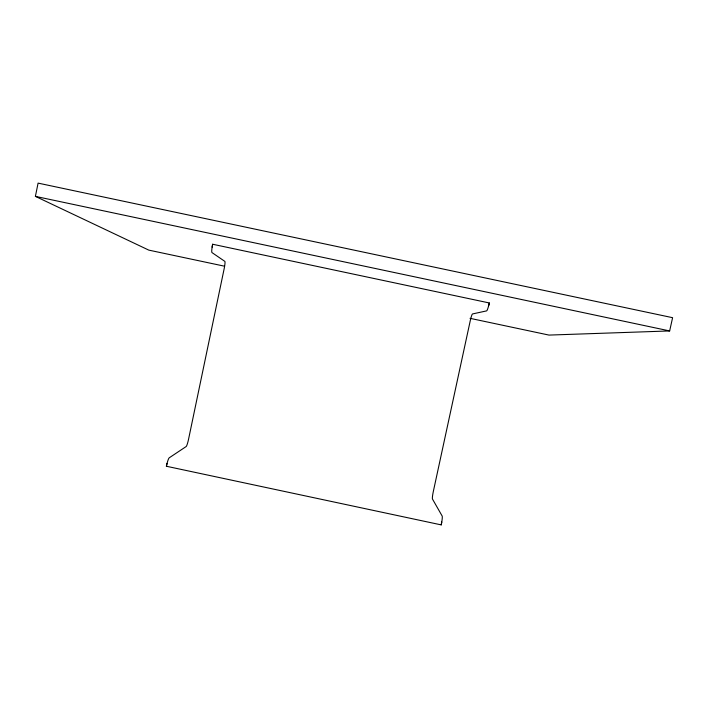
<?xml version="1.0" encoding="UTF-8"?>
<svg xmlns="http://www.w3.org/2000/svg" width="708" height="708" viewBox="0 0 708 708"><rect width="100%" height="100%" fill="white"/><g stroke="black" fill="none" stroke-linecap="round" stroke-linejoin="round"><path stroke-width="1.06" d="M212.126 247.127L212.648 244.242L489.316 302.962L488.626 305.812M167.061 463.395L166.389 466.253L441.217 524.885L441.774 522M224.524 266.199L148.813 250.128L35.4 196.373L38.09 183.115L672.6 317.688L669.653 330.937L548.983 335.088L470.032 318.326M35.4 196.373L669.653 330.937M212.648 244.242A7.832 1.027 -78.7 0 0 211.975 252.579L224.852 261.385A7.045 0.841 -78.5 0 1 224.162 268.739L188.585 439.093A7.018 0.832 -77.4 0 1 186.186 446.527L169.194 457.837A7.797 1.018 -77.2 0 0 166.389 466.253M489.316 302.962A7.841 0.938 -77.3 0 1 486.626 310.883L472.493 313.954A7.053 0.761 -77.5 0 0 470.2 320.981L433.367 491.272A7.027 0.752 -78.5 0 0 432.464 499.034L442.173 516.052A7.806 0.929 -78.8 0 1 441.217 524.885"/></g></svg>
